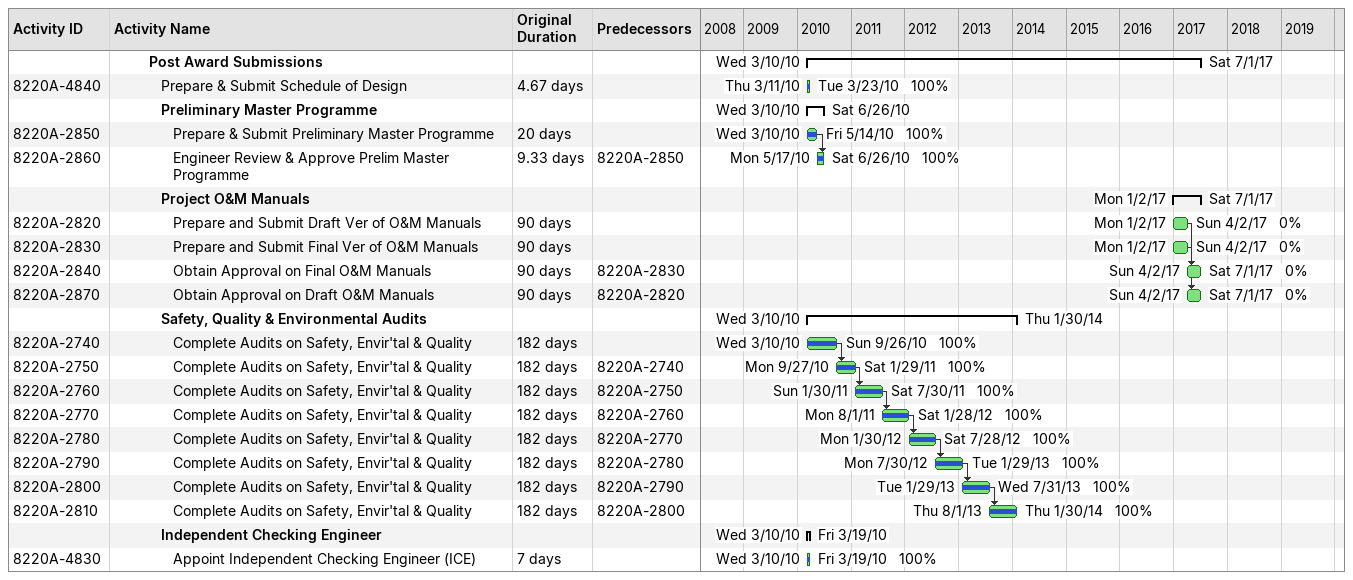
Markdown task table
| ID | Level | Task | Original duration | Start | Finish | Predecessors | % complete |
|---|---|---|---|---|---|---|---|
|  | 4 | **Post Award Submissions** |  | 2010-03-10 | 2017-07-01 |  |  |
| 8220A-4840 | 5 | Prepare & Submit Schedule of Design | 4.67d | 2010-03-11 | 2010-03-23 |  | 100 |
|  | 5 | **Preliminary Master Programme** |  | 2010-03-10 | 2010-06-26 |  |  |
| 8220A-2850 | 6 | Prepare & Submit Preliminary Master Programme | 20d | 2010-03-10 | 2010-05-14 |  | 100 |
| 8220A-2860 | 6 | Engineer Review & Approve Prelim Master Programme | 9.33d | 2010-05-17 | 2010-06-26 | 8220A-2850 | 100 |
|  | 5 | **Project O&M Manuals** |  | 2017-01-02 | 2017-07-01 |  |  |
| 8220A-2820 | 6 | Prepare and Submit Draft Ver of O&M Manuals | 90d | 2017-01-02 | 2017-04-02 |  | 0 |
| 8220A-2830 | 6 | Prepare and Submit Final Ver of O&M Manuals | 90d | 2017-01-02 | 2017-04-02 |  | 0 |
| 8220A-2840 | 6 | Obtain Approval on Final O&M Manuals | 90d | 2017-04-02 | 2017-07-01 | 8220A-2830 | 0 |
| 8220A-2870 | 6 | Obtain Approval on Draft O&M Manuals | 90d | 2017-04-02 | 2017-07-01 | 8220A-2820 | 0 |
|  | 5 | **Safety, Quality & Environmental Audits** |  | 2010-03-10 | 2014-01-30 |  |  |
| 8220A-2740 | 6 | Complete Audits on Safety, Envir'tal & Quality | 182d | 2010-03-10 | 2010-09-26 |  | 100 |
| 8220A-2750 | 6 | Complete Audits on Safety, Envir'tal & Quality | 182d | 2010-09-27 | 2011-01-29 | 8220A-2740 | 100 |
| 8220A-2760 | 6 | Complete Audits on Safety, Envir'tal & Quality | 182d | 2011-01-30 | 2011-07-30 | 8220A-2750 | 100 |
| 8220A-2770 | 6 | Complete Audits on Safety, Envir'tal & Quality | 182d | 2011-08-01 | 2012-01-28 | 8220A-2760 | 100 |
| 8220A-2780 | 6 | Complete Audits on Safety, Envir'tal & Quality | 182d | 2012-01-30 | 2012-07-28 | 8220A-2770 | 100 |
| 8220A-2790 | 6 | Complete Audits on Safety, Envir'tal & Quality | 182d | 2012-07-30 | 2013-01-29 | 8220A-2780 | 100 |
| 8220A-2800 | 6 | Complete Audits on Safety, Envir'tal & Quality | 182d | 2013-01-29 | 2013-07-31 | 8220A-2790 | 100 |
| 8220A-2810 | 6 | Complete Audits on Safety, Envir'tal & Quality | 182d | 2013-08-01 | 2014-01-30 | 8220A-2800 | 100 |
|  | 5 | **Independent Checking Engineer** |  | 2010-03-10 | 2010-03-19 |  |  |
| 8220A-4830 | 6 | Appoint Independent Checking Engineer (ICE) | 7d | 2010-03-10 | 2010-03-19 |  | 100 |
